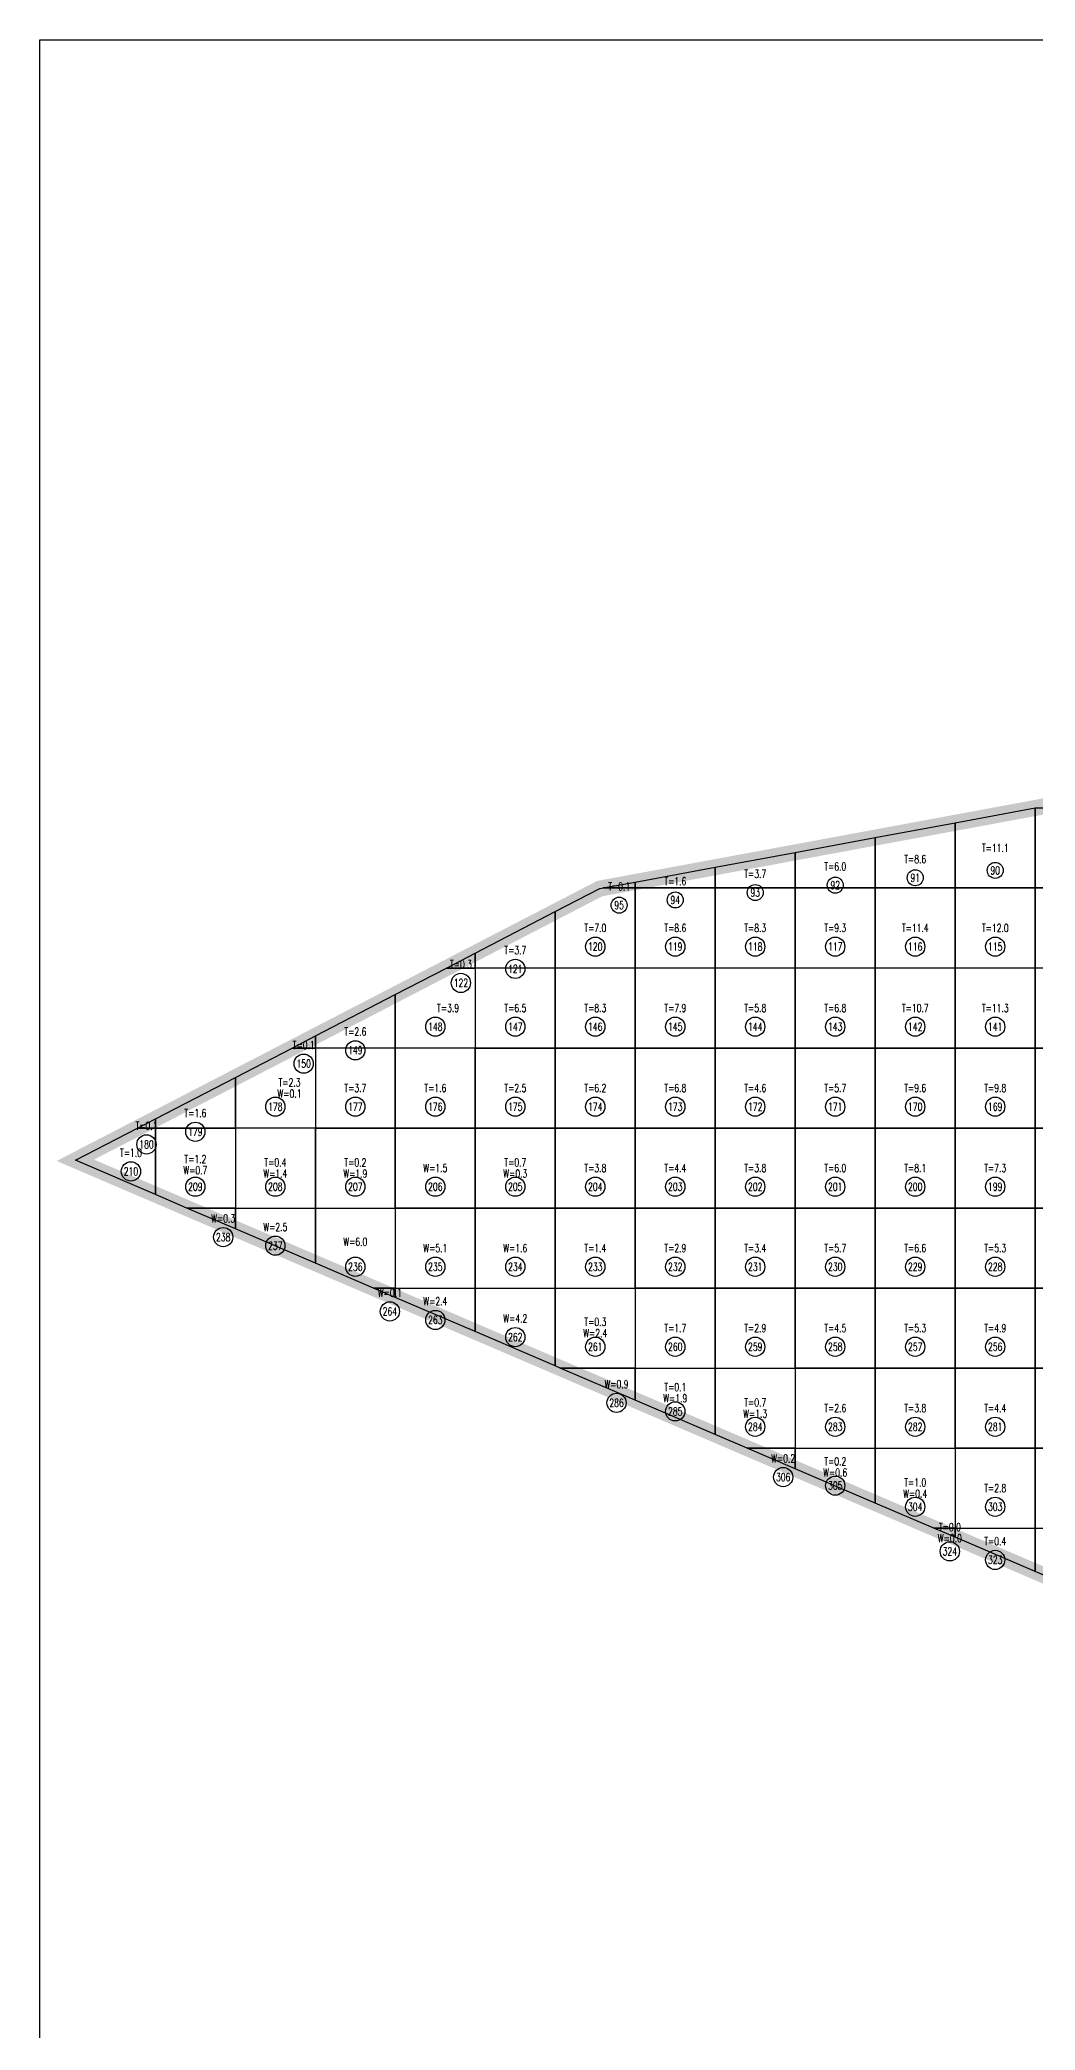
# Model space of a CAD drawing. Extents: x 4283 to 40403, y 1134 to 1764.
# Drawn here: x 4356.5 to 4404.4, y 1615.3 to 1711 of the extents above; entities that cross this region are included whole.
import ezdxf
from ezdxf.enums import TextEntityAlignment as Align

# ---------------------------------------------------------------- set-up
doc = ezdxf.new("R2010")
doc.units = 0
for name, color, linetype in [('tdz_1-1方格网', 2, 'Continuous'), ('tdz_1-1方格网计算', 7, 'Continuous'), ('tdz_土方计算图', 7, 'Continuous'), ('tdz_格田', 6, 'Continuous')]:
    doc.layers.add(name, color=color, linetype=linetype)
doc.styles.add('GLandNum', font='txt_____.ttf', dxfattribs={"width": 0.7, "height": 0.5})

msp = doc.modelspace()

# ---------------------------------------------------------------- linework, layer by layer
at = {"layer": 'tdz_1-1方格网', "linetype": 'Continuous'}
for points in [[(4400.517, 1673.32, 2626.921), (4400.517, 1670.186, 2626.984), (4396.671, 1670.186, 2627.134), (4396.671, 1672.608, 2627.02)], [(4404.363, 1674.031, 2626.839), (4404.363, 1670.186, 2626.922), (4400.517, 1670.186, 2626.984), (4400.517, 1673.32, 2626.921)], [(4404.364, 1674.032, 2626.839), (4408.209, 1674.032, 2626.774), (4408.209, 1670.186, 2626.866), (4404.363, 1670.186, 2626.922), (4404.363, 1674.031, 2626.839)], [(4396.671, 1672.608, 2627.02), (4396.671, 1670.186, 2627.134), (4392.824, 1670.186, 2627.235), (4392.824, 1671.896, 2627.155)], [(4392.824, 1671.896, 2627.155), (4392.824, 1670.186, 2627.235), (4388.978, 1670.186, 2627.337), (4388.978, 1671.184, 2627.29)], [(4385.132, 1670.472, 2627.425), (4385.132, 1670.186, 2627.438), (4383.582, 1670.186, 2627.48)], [(4388.978, 1671.184, 2627.29), (4388.978, 1670.186, 2627.337), (4385.132, 1670.186, 2627.438), (4385.132, 1670.472, 2627.425)], [(4383.582, 1670.186, 2627.48), (4385.132, 1670.186, 2627.438), (4385.132, 1666.339, 2627.525), (4381.286, 1666.339, 2627.607), (4381.286, 1669.048, 2627.568), (4383.425, 1670.156, 2627.485)], [(4385.132, 1666.339, 2627.525), (4385.132, 1670.186, 2627.438), (4388.978, 1670.186, 2627.337), (4388.978, 1666.339, 2627.518)], [(4388.978, 1666.339, 2627.518), (4388.978, 1670.186, 2627.337), (4392.824, 1670.186, 2627.235), (4392.824, 1666.339, 2627.417)], [(4392.824, 1666.339, 2627.417), (4392.824, 1670.186, 2627.235), (4396.671, 1670.186, 2627.134), (4396.671, 1666.339, 2627.252)], [(4396.671, 1666.339, 2627.252), (4396.671, 1670.186, 2627.134), (4400.517, 1670.186, 2626.984), (4400.517, 1666.339, 2627.051)], [(4400.517, 1666.339, 2627.051), (4400.517, 1670.186, 2626.984), (4404.363, 1670.186, 2626.922), (4404.363, 1666.339, 2627.042)], [(4404.363, 1666.339, 2627.042), (4404.363, 1670.186, 2626.922), (4408.209, 1670.186, 2626.866), (4408.209, 1666.339, 2627.022)], [(4381.286, 1669.048, 2627.568), (4381.286, 1666.339, 2627.607), (4377.44, 1666.339, 2627.726), (4377.44, 1667.056, 2627.717)], [(4377.44, 1667.056, 2627.717), (4377.44, 1666.339, 2627.726), (4376.055, 1666.339, 2627.771)], [(4376.055, 1666.339, 2627.771), (4377.44, 1666.339, 2627.726), (4377.44, 1662.493, 2627.954), (4373.594, 1662.493, 2627.979), (4373.594, 1665.064, 2627.866)], [(4377.44, 1666.339, 2627.726), (4377.44, 1662.493, 2627.954), (4381.286, 1662.493, 2627.787), (4381.286, 1666.339, 2627.607)], [(4381.286, 1666.339, 2627.607), (4381.286, 1662.493, 2627.787), (4385.132, 1662.493, 2627.582), (4385.132, 1666.339, 2627.525)], [(4385.132, 1666.339, 2627.525), (4385.132, 1662.493, 2627.582), (4388.978, 1662.493, 2627.579), (4388.978, 1666.339, 2627.518)], [(4388.978, 1666.339, 2627.518), (4388.978, 1662.493, 2627.579), (4392.824, 1662.493, 2627.599), (4392.824, 1666.339, 2627.417)], [(4392.824, 1666.339, 2627.417), (4392.824, 1662.493, 2627.599), (4396.671, 1662.493, 2627.373), (4396.671, 1666.339, 2627.252)], [(4396.671, 1666.339, 2627.252), (4396.671, 1662.493, 2627.373), (4400.517, 1662.493, 2627.129), (4400.517, 1666.339, 2627.051)], [(4400.517, 1666.339, 2627.051), (4400.517, 1662.493, 2627.129), (4404.363, 1662.493, 2627.168), (4404.363, 1666.339, 2627.042)], [(4404.363, 1666.339, 2627.042), (4404.363, 1662.493, 2627.168), (4408.209, 1662.493, 2627.208), (4408.209, 1666.339, 2627.022)], [(4373.594, 1665.064, 2627.866), (4373.594, 1662.493, 2627.979), (4369.748, 1662.493, 2628.022), (4369.748, 1663.072, 2628.015)], [(4369.748, 1663.072, 2628.015), (4369.748, 1662.493, 2628.022), (4368.629, 1662.493, 2628.058)], [(4368.629, 1662.493, 2628.058), (4369.748, 1662.493, 2628.022), (4369.748, 1658.647, 2628.218), (4365.901, 1658.647, 2628.333), (4365.901, 1661.08, 2628.164)], [(4369.748, 1662.493, 2628.022), (4369.748, 1658.647, 2628.218), (4373.594, 1658.647, 2628.204), (4373.594, 1662.493, 2627.979)], [(4373.594, 1662.493, 2627.979), (4373.594, 1658.647, 2628.204), (4377.44, 1658.647, 2628.142), (4377.44, 1662.493, 2627.954)], [(4377.44, 1662.493, 2627.954), (4377.44, 1658.647, 2628.142), (4381.286, 1658.647, 2627.931), (4381.286, 1662.493, 2627.787)], [(4381.286, 1662.493, 2627.787), (4381.286, 1658.647, 2627.931), (4385.132, 1658.647, 2627.762), (4385.132, 1662.493, 2627.582)], [(4385.132, 1662.493, 2627.582), (4385.132, 1658.647, 2627.762), (4388.978, 1658.647, 2627.724), (4388.978, 1662.493, 2627.579)], [(4388.978, 1662.493, 2627.579), (4388.978, 1658.647, 2627.724), (4392.824, 1658.647, 2627.662), (4392.824, 1662.493, 2627.599)], [(4392.824, 1662.493, 2627.599), (4392.824, 1658.647, 2627.662), (4396.671, 1658.647, 2627.444), (4396.671, 1662.493, 2627.373)], [(4396.671, 1662.493, 2627.373), (4396.671, 1658.647, 2627.444), (4400.517, 1658.647, 2627.297), (4400.517, 1662.493, 2627.129)], [(4400.517, 1662.493, 2627.129), (4400.517, 1658.647, 2627.297), (4404.363, 1658.647, 2627.278), (4404.363, 1662.493, 2627.168)], [(4404.363, 1662.493, 2627.168), (4404.363, 1658.647, 2627.278), (4408.209, 1658.647, 2627.268), (4408.209, 1662.493, 2627.208)], [(4365.901, 1661.08, 2628.164), (4365.901, 1658.647, 2628.333), (4362.055, 1658.647, 2628.328), (4362.055, 1659.088, 2628.312)], [(4362.055, 1659.088, 2628.312), (4362.055, 1658.647, 2628.328), (4361.203, 1658.647, 2628.345)], [(4361.203, 1658.647, 2628.345), (4362.055, 1658.647, 2628.328), (4362.055, 1655.449, 2628.54), (4358.209, 1657.096, 2628.462)], [(4362.055, 1655.449, 2628.54), (4362.055, 1658.647, 2628.328), (4365.901, 1658.647, 2628.333), (4365.901, 1654.801, 2628.574), (4363.568, 1654.801, 2628.571)], [(4365.901, 1658.647, 2628.333), (4365.901, 1654.801, 2628.574), (4369.748, 1654.801, 2628.534), (4369.748, 1658.647, 2628.218)], [(4369.748, 1658.647, 2628.218), (4369.748, 1654.801, 2628.534), (4373.594, 1654.801, 2628.425), (4373.594, 1658.647, 2628.204)], [(4373.594, 1658.647, 2628.204), (4373.594, 1654.801, 2628.425), (4377.44, 1654.801, 2628.286), (4377.44, 1658.647, 2628.142)], [(4377.44, 1658.647, 2628.142), (4377.44, 1654.801, 2628.286), (4381.286, 1654.801, 2628.074), (4381.286, 1658.647, 2627.931)], [(4381.286, 1658.647, 2627.931), (4381.286, 1654.801, 2628.074), (4385.132, 1654.801, 2627.897), (4385.132, 1658.647, 2627.762)], [(4385.132, 1658.647, 2627.762), (4385.132, 1654.801, 2627.897), (4388.978, 1654.801, 2627.858), (4388.978, 1658.647, 2627.724)], [(4388.978, 1658.647, 2627.724), (4388.978, 1654.801, 2627.858), (4392.824, 1654.801, 2627.715), (4392.824, 1658.647, 2627.662)], [(4392.824, 1658.647, 2627.662), (4392.824, 1654.801, 2627.715), (4396.671, 1654.801, 2627.521), (4396.671, 1658.647, 2627.444)], [(4396.671, 1658.647, 2627.444), (4396.671, 1654.801, 2627.521), (4400.517, 1654.801, 2627.465), (4400.517, 1658.647, 2627.297)], [(4400.517, 1658.647, 2627.297), (4400.517, 1654.801, 2627.465), (4404.363, 1654.801, 2627.446), (4404.363, 1658.647, 2627.278)], [(4404.363, 1658.647, 2627.278), (4404.363, 1654.801, 2627.446), (4408.209, 1654.801, 2627.386), (4408.209, 1658.647, 2627.268)], [(4363.568, 1654.801, 2628.571), (4365.901, 1654.801, 2628.574), (4365.901, 1653.802, 2628.618)], [(4365.901, 1653.802, 2628.618), (4365.901, 1654.801, 2628.574), (4369.748, 1654.801, 2628.534), (4369.748, 1652.154, 2628.697)], [(4369.748, 1652.154, 2628.697), (4369.748, 1654.801, 2628.534), (4373.594, 1654.801, 2628.425), (4373.594, 1650.955, 2628.62), (4372.548, 1650.955, 2628.68)], [(4373.594, 1654.801, 2628.425), (4373.594, 1650.955, 2628.62), (4377.44, 1650.955, 2628.43), (4377.44, 1654.801, 2628.286)], [(4377.44, 1654.801, 2628.286), (4377.44, 1650.955, 2628.43), (4381.286, 1650.955, 2628.222), (4381.286, 1654.801, 2628.074)], [(4381.286, 1654.801, 2628.074), (4381.286, 1650.955, 2628.222), (4385.132, 1650.955, 2628.032), (4385.132, 1654.801, 2627.897)], [(4385.132, 1654.801, 2627.897), (4385.132, 1650.955, 2628.032), (4388.978, 1650.955, 2627.942), (4388.978, 1654.801, 2627.858)], [(4388.978, 1654.801, 2627.858), (4388.978, 1650.955, 2627.942), (4392.824, 1650.955, 2627.793), (4392.824, 1654.801, 2627.715)], [(4392.824, 1654.801, 2627.715), (4392.824, 1650.955, 2627.793), (4396.671, 1650.955, 2627.647), (4396.671, 1654.801, 2627.521)], [(4396.671, 1654.801, 2627.521), (4396.671, 1650.955, 2627.647), (4400.517, 1650.955, 2627.589), (4400.517, 1654.801, 2627.465)], [(4400.517, 1654.801, 2627.465), (4400.517, 1650.955, 2627.589), (4404.363, 1650.955, 2627.528), (4404.363, 1654.801, 2627.446)], [(4404.363, 1654.801, 2627.446), (4404.363, 1650.955, 2627.528), (4408.209, 1650.955, 2627.438), (4408.209, 1654.801, 2627.386)], [(4372.548, 1650.955, 2628.68), (4373.594, 1650.955, 2628.62), (4373.594, 1650.507, 2628.66)], [(4373.594, 1650.507, 2628.66), (4373.594, 1650.955, 2628.62), (4377.44, 1650.955, 2628.43), (4377.44, 1648.859, 2628.587)], [(4377.44, 1648.859, 2628.587), (4377.44, 1650.955, 2628.43), (4381.286, 1650.955, 2628.222), (4381.286, 1647.212, 2628.514)], [(4381.286, 1647.212, 2628.514), (4381.286, 1650.955, 2628.222), (4385.132, 1650.955, 2628.032), (4385.132, 1647.109, 2628.167), (4381.528, 1647.109, 2628.509)], [(4385.132, 1650.955, 2628.032), (4385.132, 1647.109, 2628.167), (4388.978, 1647.109, 2628.035), (4388.978, 1650.955, 2627.942)], [(4388.978, 1650.955, 2627.942), (4388.978, 1647.109, 2628.035), (4392.824, 1647.109, 2627.907), (4392.824, 1650.955, 2627.793)], [(4392.824, 1650.955, 2627.793), (4392.824, 1647.109, 2627.907), (4396.671, 1647.109, 2627.779), (4396.671, 1650.955, 2627.647)], [(4396.671, 1650.955, 2627.647), (4396.671, 1647.109, 2627.779), (4400.517, 1647.109, 2627.669), (4400.517, 1650.955, 2627.589)], [(4400.517, 1650.955, 2627.589), (4400.517, 1647.109, 2627.669), (4404.363, 1647.109, 2627.59), (4404.363, 1650.955, 2627.528)], [(4404.363, 1650.955, 2627.528), (4404.363, 1647.109, 2627.59), (4408.209, 1647.109, 2627.518), (4408.209, 1650.955, 2627.438)], [(4381.528, 1647.109, 2628.509), (4385.132, 1647.109, 2628.167), (4385.132, 1645.565, 2628.432)], [(4385.132, 1645.565, 2628.432), (4385.132, 1647.109, 2628.167), (4388.978, 1647.109, 2628.035), (4388.978, 1643.917, 2628.328)], [(4388.978, 1643.917, 2628.328), (4388.978, 1647.109, 2628.035), (4392.824, 1647.109, 2627.907), (4392.824, 1643.262, 2628.053), (4390.507, 1643.262, 2628.286)], [(4392.824, 1647.109, 2627.907), (4392.824, 1643.262, 2628.053), (4396.671, 1643.262, 2627.925), (4396.671, 1647.109, 2627.779)], [(4396.671, 1647.109, 2627.779), (4396.671, 1643.262, 2627.925), (4400.517, 1643.262, 2627.797), (4400.517, 1647.109, 2627.669)], [(4400.517, 1647.109, 2627.669), (4400.517, 1643.262, 2627.797), (4404.363, 1643.262, 2627.687), (4404.363, 1647.109, 2627.59)], [(4404.363, 1647.109, 2627.59), (4404.363, 1643.262, 2627.687), (4408.209, 1643.262, 2627.65), (4408.209, 1647.109, 2627.518)], [(4390.507, 1643.262, 2628.286), (4392.824, 1643.262, 2628.053), (4392.824, 1642.27, 2628.223)], [(4392.824, 1642.27, 2628.223), (4392.824, 1643.262, 2628.053), (4396.671, 1643.262, 2627.925), (4396.671, 1640.623, 2628.118)], [(4396.671, 1640.623, 2628.118), (4396.671, 1643.262, 2627.925), (4400.517, 1643.262, 2627.797), (4400.517, 1639.416, 2627.942), (4399.487, 1639.416, 2628.042)], [(4400.517, 1643.262, 2627.797), (4400.517, 1639.416, 2627.942), (4404.363, 1639.416, 2627.815), (4404.363, 1643.262, 2627.687)], [(4404.363, 1643.262, 2627.687), (4404.363, 1639.416, 2627.815), (4408.209, 1639.416, 2627.768), (4408.209, 1643.262, 2627.65)], [(4399.487, 1639.416, 2628.042), (4400.517, 1639.416, 2627.942), (4400.517, 1638.975, 2628.014)], [(4400.517, 1638.975, 2628.014), (4400.517, 1639.416, 2627.942), (4404.363, 1639.416, 2627.815), (4404.363, 1637.328, 2627.908)], [(4404.363, 1637.328, 2627.908), (4404.363, 1639.416, 2627.815), (4408.209, 1639.416, 2627.768), (4408.209, 1636.099, 2627.859), (4405.88, 1636.678, 2627.868)]]:
    msp.add_polyline3d(points, close=True, dxfattribs=at)
at = {"layer": 'tdz_1-1方格网计算', "color": 7, "linetype": 'Continuous'}
for centre, radius in [((4402.44, 1671.033), 0.385), ((4394.748, 1670.321), 0.385), ((4398.594, 1670.677), 0.385), ((4384.357, 1669.36), 0.385), ((4387.055, 1669.609), 0.385), ((4390.901, 1669.965), 0.385), ((4383.209, 1667.365), 0.462), ((4387.055, 1667.365), 0.462), ((4390.901, 1667.365), 0.462), ((4394.748, 1667.365), 0.462), ((4398.594, 1667.365), 0.462), ((4402.44, 1667.365), 0.462), ((4379.363, 1666.298), 0.462), ((4376.748, 1665.621), 0.462), ((4375.517, 1663.519), 0.462), ((4379.363, 1663.519), 0.462), ((4383.209, 1663.519), 0.462), ((4387.055, 1663.519), 0.462), ((4390.901, 1663.519), 0.462), ((4394.748, 1663.519), 0.462), ((4398.594, 1663.519), 0.462), ((4402.44, 1663.519), 0.462), ((4371.671, 1662.383), 0.462), ((4369.188, 1661.741), 0.462), ((4367.824, 1659.673), 0.462), ((4371.671, 1659.673), 0.462), ((4375.517, 1659.673), 0.462), ((4379.363, 1659.673), 0.462), ((4383.209, 1659.673), 0.462), ((4387.055, 1659.673), 0.462), ((4390.901, 1659.673), 0.462), ((4394.748, 1659.673), 0.462), ((4398.594, 1659.673), 0.462), ((4402.44, 1659.673), 0.462), ((4361.629, 1657.86), 0.462), ((4363.978, 1658.468), 0.462), ((4360.881, 1656.562), 0.462), ((4363.978, 1655.827), 0.462), ((4367.824, 1655.827), 0.462), ((4371.671, 1655.827), 0.462), ((4375.517, 1655.827), 0.462), ((4379.363, 1655.827), 0.462), ((4383.209, 1655.827), 0.462), ((4387.055, 1655.827), 0.462), ((4390.901, 1655.827), 0.462), ((4394.748, 1655.827), 0.462), ((4398.594, 1655.827), 0.462), ((4402.44, 1655.827), 0.462), ((4365.318, 1653.404), 0.462), ((4367.824, 1652.992), 0.462), ((4371.671, 1651.98), 0.462), ((4375.517, 1651.98), 0.462), ((4379.363, 1651.98), 0.462), ((4383.209, 1651.98), 0.462), ((4387.055, 1651.98), 0.462), ((4390.901, 1651.98), 0.462), ((4394.748, 1651.98), 0.462), ((4398.594, 1651.98), 0.462), ((4402.44, 1651.98), 0.462), ((4373.332, 1649.833), 0.462), ((4375.517, 1649.422), 0.462), ((4379.363, 1648.598), 0.462), ((4383.209, 1648.134), 0.462), ((4387.055, 1648.134), 0.462), ((4390.901, 1648.134), 0.462), ((4394.748, 1648.134), 0.462), ((4398.594, 1648.134), 0.462), ((4402.44, 1648.134), 0.462), ((4384.231, 1645.439), 0.462), ((4387.055, 1645.027), 0.462), ((4390.901, 1644.288), 0.462), ((4394.748, 1644.288), 0.462), ((4398.594, 1644.288), 0.462), ((4402.44, 1644.288), 0.462), ((4392.245, 1641.869), 0.462), ((4394.748, 1641.457), 0.462), ((4398.594, 1640.442), 0.462), ((4402.44, 1640.442), 0.462), ((4400.259, 1638.298), 0.462), ((4402.44, 1637.887), 0.462)]:
    msp.add_circle(centre, radius, dxfattribs=at)
at = {"layer": 'tdz_土方计算图', "linetype": 'Continuous'}
msp.add_lwpolyline([(4356.498, 1710.955), (4486.498, 1710.955), (4486.498, 1550.955), (4356.498, 1550.955)], close=True, dxfattribs=at)
at = {"layer": 'tdz_格田', "linetype": 'Continuous', "lineweight": 60, "const_width": 0.769}
msp.add_lwpolyline([(4456.727, 1624.032), (4405.88, 1636.678), (4358.209, 1657.096), (4383.425, 1670.156), (4428.152, 1678.434), (4454.288, 1689.839), (4463.307, 1689.655), (4477.379, 1694.177), (4484.787, 1697.879)], close=True, dxfattribs=at)

# ---------------------------------------------------------------- texts
at = {"layer": 'tdz_1-1方格网计算', "color": 2, "linetype": 'Continuous', "style": 'GLandNum', "width": 0.7}
for s, p in [('T=6.0', (4394.748, 1671.219)), ('T=8.6', (4398.594, 1671.575)), ('T=11.1', (4402.44, 1672.108)), ('T=0.1', (4384.357, 1670.257)), ('T=1.6', (4387.055, 1670.507)), ('T=3.7', (4390.901, 1670.863)), ('T=7.0', (4383.209, 1668.262)), ('T=8.6', (4387.055, 1668.262)), ('T=8.3', (4390.901, 1668.262)), ('T=9.3', (4394.748, 1668.262)), ('T=11.4', (4398.594, 1668.262)), ('T=12.0', (4402.44, 1668.262)), ('T=0.3', (4376.748, 1666.519)), ('T=3.7', (4379.363, 1667.196)), ('T=3.9', (4376.132, 1664.416)), ('T=6.5', (4379.363, 1664.416)), ('T=8.3', (4383.209, 1664.416)), ('T=7.9', (4387.055, 1664.416)), ('T=5.8', (4390.901, 1664.416)), ('T=6.8', (4394.748, 1664.416)), ('T=10.7', (4398.594, 1664.416)), ('T=11.3', (4402.44, 1664.416)), ('T=0.1', (4369.188, 1662.638)), ('T=2.6', (4371.671, 1663.281)), ('T=2.3', (4368.506, 1660.839)), ('T=3.7', (4371.671, 1660.57)), ('T=1.6', (4375.517, 1660.57)), ('T=2.5', (4379.363, 1660.57)), ('T=6.2', (4383.209, 1660.57)), ('T=6.8', (4387.055, 1660.57)), ('T=4.6', (4390.901, 1660.57)), ('T=5.7', (4394.748, 1660.57)), ('T=9.6', (4398.594, 1660.57)), ('T=9.8', (4402.44, 1660.57)), ('T=1.6', (4363.978, 1659.366)), ('T=0.1', (4361.629, 1658.757)), ('T=1.0', (4360.881, 1657.46)), ('T=1.2', (4363.978, 1657.155)), ('T=0.4', (4367.824, 1656.993)), ('T=0.2', (4371.671, 1656.993)), ('T=0.7', (4379.363, 1656.993)), ('T=3.8', (4383.209, 1656.724)), ('T=4.4', (4387.055, 1656.724)), ('T=3.8', (4390.901, 1656.724)), ('T=6.0', (4394.748, 1656.724)), ('T=8.1', (4398.594, 1656.724)), ('T=7.3', (4402.44, 1656.724)), ('T=1.4', (4383.209, 1652.878)), ('T=2.9', (4387.055, 1652.878)), ('T=3.4', (4390.901, 1652.878)), ('T=5.7', (4394.748, 1652.878)), ('T=6.6', (4398.594, 1652.878)), ('T=5.3', (4402.44, 1652.878)), ('T=0.3', (4383.209, 1649.327)), ('T=1.7', (4387.055, 1649.032)), ('T=2.9', (4390.901, 1649.032)), ('T=4.5', (4394.748, 1649.032)), ('T=5.3', (4398.594, 1649.032)), ('T=4.9', (4402.44, 1649.032)), ('T=0.1', (4387.055, 1646.194)), ('T=0.7', (4390.901, 1645.455)), ('T=2.6', (4394.748, 1645.186)), ('T=3.8', (4398.594, 1645.186)), ('T=4.4', (4402.44, 1645.186)), ('T=0.2', (4394.748, 1642.624)), ('T=1.0', (4398.594, 1641.609)), ('T=2.8', (4402.44, 1641.339)), ('T=0.0', (4400.259, 1639.465)), ('T=0.4', (4402.44, 1638.784))]:
    msp.add_text(s, height=0.3846, dxfattribs=at).set_placement(p, align=Align.MIDDLE_CENTER)
at = {"layer": 'tdz_1-1方格网计算', "color": 7, "linetype": 'Continuous', "style": 'GLandNum', "width": 0.7}
for s, p in [('92', (4394.748, 1670.321)), ('91', (4398.594, 1670.677)), ('90', (4402.44, 1671.033)), ('95', (4384.357, 1669.36)), ('94', (4387.055, 1669.609)), ('93', (4390.901, 1669.965)), ('120', (4383.209, 1667.365)), ('119', (4387.055, 1667.365)), ('118', (4390.901, 1667.365)), ('117', (4394.748, 1667.365)), ('116', (4398.594, 1667.365)), ('115', (4402.44, 1667.365)), ('122', (4376.748, 1665.621)), ('121', (4379.363, 1666.298)), ('148', (4375.517, 1663.519)), ('147', (4379.363, 1663.519)), ('146', (4383.209, 1663.519)), ('145', (4387.055, 1663.519)), ('144', (4390.901, 1663.519)), ('143', (4394.748, 1663.519)), ('142', (4398.594, 1663.519)), ('141', (4402.44, 1663.519)), ('150', (4369.188, 1661.741)), ('149', (4371.671, 1662.383)), ('178', (4367.824, 1659.673)), ('177', (4371.671, 1659.673)), ('176', (4375.517, 1659.673)), ('175', (4379.363, 1659.673)), ('174', (4383.209, 1659.673)), ('173', (4387.055, 1659.673)), ('172', (4390.901, 1659.673)), ('171', (4394.748, 1659.673)), ('170', (4398.594, 1659.673)), ('169', (4402.44, 1659.673)), ('180', (4361.629, 1657.86)), ('179', (4363.978, 1658.468)), ('210', (4360.881, 1656.562)), ('209', (4363.978, 1655.827)), ('208', (4367.824, 1655.827)), ('207', (4371.671, 1655.827)), ('206', (4375.517, 1655.827)), ('205', (4379.363, 1655.827)), ('204', (4383.209, 1655.827)), ('203', (4387.055, 1655.827)), ('202', (4390.901, 1655.827)), ('201', (4394.748, 1655.827)), ('200', (4398.594, 1655.827)), ('199', (4402.44, 1655.827)), ('238', (4365.318, 1653.404)), ('237', (4367.824, 1652.992)), ('236', (4371.671, 1651.98)), ('235', (4375.517, 1651.98)), ('234', (4379.363, 1651.98)), ('233', (4383.209, 1651.98)), ('232', (4387.055, 1651.98)), ('231', (4390.901, 1651.98)), ('230', (4394.748, 1651.98)), ('229', (4398.594, 1651.98)), ('228', (4402.44, 1651.98)), ('264', (4373.332, 1649.833)), ('263', (4375.517, 1649.422)), ('262', (4379.363, 1648.598)), ('261', (4383.209, 1648.134)), ('260', (4387.055, 1648.134)), ('259', (4390.901, 1648.134)), ('258', (4394.748, 1648.134)), ('257', (4398.594, 1648.134)), ('256', (4402.44, 1648.134)), ('286', (4384.231, 1645.439)), ('285', (4387.055, 1645.027)), ('284', (4390.901, 1644.288)), ('283', (4394.748, 1644.288)), ('282', (4398.594, 1644.288)), ('281', (4402.44, 1644.288)), ('306', (4392.245, 1641.869)), ('305', (4394.748, 1641.457)), ('304', (4398.594, 1640.442)), ('303', (4402.44, 1640.442)), ('324', (4400.259, 1638.298)), ('323', (4402.44, 1637.887))]:
    msp.add_text(s, height=0.3846, dxfattribs=at).set_placement(p, align=Align.MIDDLE_CENTER)
at = {"layer": 'tdz_1-1方格网计算', "color": 173, "linetype": 'Continuous', "style": 'GLandNum', "width": 0.7}
for s, p in [('W=0.1', (4368.506, 1660.301)), ('W=0.7', (4363.978, 1656.617)), ('W=1.4', (4367.824, 1656.455)), ('W=1.9', (4371.671, 1656.455)), ('W=1.5', (4375.517, 1656.724)), ('W=0.3', (4379.363, 1656.455)), ('W=0.3', (4365.318, 1654.301)), ('W=2.5', (4367.824, 1653.889)), ('W=6.0', (4371.671, 1653.178)), ('W=5.1', (4375.517, 1652.878)), ('W=1.6', (4379.363, 1652.878)), ('W=0.1', (4373.332, 1650.731)), ('W=2.4', (4375.517, 1650.319)), ('W=4.2', (4379.363, 1649.495)), ('W=2.4', (4383.209, 1648.788)), ('W=0.9', (4384.231, 1646.337)), ('W=1.9', (4387.055, 1645.656)), ('W=1.3', (4390.901, 1644.916)), ('W=0.2', (4392.245, 1642.766)), ('W=0.6', (4394.748, 1642.085)), ('W=0.4', (4398.594, 1641.07)), ('W=0.0', (4400.259, 1638.927))]:
    msp.add_text(s, height=0.3846, dxfattribs=at).set_placement(p, align=Align.MIDDLE_CENTER)

doc.saveas('drawing.dxf')
